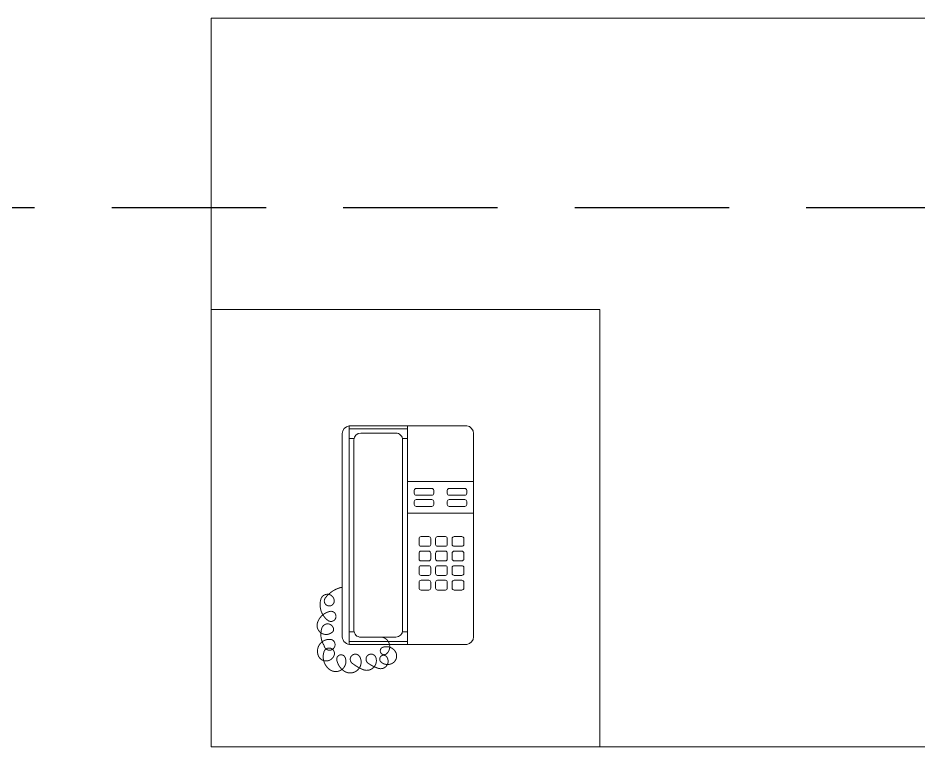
# Model space of a CAD drawing. Header units: inches. Extents: x -12418 to 57169, y -29325 to 19878.
# Drawn here: x 47194 to 48121, y 6428 to 7178 of the extents above; entities that cross this region are included whole.
import ezdxf

# ---------------------------------------------------------------- set-up
doc = ezdxf.new("R2010")
doc.units = ezdxf.units.IN
doc.header["$LTSCALE"] = 25
doc.header["$MEASUREMENT"] = 0
for name, pattern in [('00-Ground Floor$0$HIDDEN', [9.525, 6.35, -3.175]), ('DASHDOT', [25.4, 12.7, -6.35, 0, -6.35]), ('HIDDEN', [9.525, 6.35, -3.175])]:
    doc.linetypes.add(name, pattern=pattern)
doc.layers.get('0').update_dxf_attribs({"color": 8})
for name, color, linetype, lineweight in [('00-Ground Floor$0$LOADING', 253, 'Continuous', 5), ('E-LITE-CLNG-CNDT', 6, 'DASHDOT', 35), ('E-POWR-FLOR-CNDT', 6, 'HIDDEN', 25)]:
    doc.layers.add(name, color=color, linetype=linetype, lineweight=lineweight)

# ---------------------------------------------------------------- blocks, each defined once
blk = doc.blocks.new('00-Ground Floor$0$DM20079-P')
at = {"color": 0}
for p, q in [((-0.06163, 0.225), (0.05937, 0.225)), ((-0.06163, 0.225), (-0.06163, 0)), ((-0.00163, 0.225), (-0.00163, 0)), ((-0.06863, 0.217), (-0.06863, 0.008)), ((-0.06163, 0.222), (-0.00163, 0.222)), ((-0.04963, 0.2175), (-0.01363, 0.2175)), ((0.06637, 0.217), (0.06637, 0.008)), ((-0.06163, 0.212), (-0.05646, 0.212)), ((-0.05663, 0.2105), (-0.05663, 0.0145)), ((-0.00679, 0.212), (-0.00163, 0.212)), ((-0.00663, 0.2105), (-0.00663, 0.0145)), ((-0.00163, 0.1675), (0.06637, 0.1675)), ((-0.00163, 0.135), (0.06637, 0.135)), ((-0.06163, 0.013), (-0.05646, 0.013)), ((-0.00679, 0.013), (-0.00163, 0.013)), ((-0.06163, 0.003), (-0.00163, 0.003)), ((-0.05937, 0), (0.05937, 0)), ((-0.04963, 0.0075), (-0.01363, 0.0075))]:
    blk.add_line(p, q, dxfattribs=at)
for points in [[(0.00737, 0.1605, 0.414214), (0.00537, 0.1585), (0.00537, 0.1555, 0.414214), (0.00737, 0.1535), (0.02337, 0.1535, 0.414214), (0.02537, 0.1555), (0.02537, 0.1585, 0.414214), (0.02337, 0.1605)], [(0.05737, 0.1535, 0.414214), (0.05937, 0.1555), (0.05937, 0.1585, 0.414214), (0.05737, 0.1605), (0.04137, 0.1605, 0.414214), (0.03937, 0.1585), (0.03937, 0.1555, 0.414214), (0.04137, 0.1535)], [(0.02337, 0.142, 0.414214), (0.02537, 0.144), (0.02537, 0.147, 0.414214), (0.02337, 0.149), (0.00737, 0.149, 0.414214), (0.00537, 0.147), (0.00537, 0.144, 0.414214), (0.00737, 0.142)], [(0.05737, 0.142, 0.414214), (0.05937, 0.144), (0.05937, 0.147, 0.414214), (0.05737, 0.149), (0.04137, 0.149, 0.414214), (0.03937, 0.147), (0.03937, 0.144, 0.414214), (0.04137, 0.142)], [(0.01037, 0.103, 0.414214), (0.01237, 0.101), (0.02037, 0.101, 0.414214), (0.02237, 0.103), (0.02237, 0.109, 0.414214), (0.02037, 0.111), (0.01237, 0.111, 0.414214), (0.01037, 0.109)], [(0.02737, 0.103, 0.414214), (0.02937, 0.101), (0.03737, 0.101, 0.414214), (0.03937, 0.103), (0.03937, 0.109, 0.414214), (0.03737, 0.111), (0.02937, 0.111, 0.414214), (0.02737, 0.109)], [(0.04437, 0.103, 0.414214), (0.04637, 0.101), (0.05437, 0.101, 0.414214), (0.05637, 0.103), (0.05637, 0.109, 0.414214), (0.05437, 0.111), (0.04637, 0.111, 0.414214), (0.04437, 0.109)], [(0.01037, 0.088, 0.414214), (0.01237, 0.086), (0.02037, 0.086, 0.414214), (0.02237, 0.088), (0.02237, 0.094, 0.414214), (0.02037, 0.096), (0.01237, 0.096, 0.414214), (0.01037, 0.094)], [(0.02737, 0.088, 0.414214), (0.02937, 0.086), (0.03737, 0.086, 0.414214), (0.03937, 0.088), (0.03937, 0.094, 0.414214), (0.03737, 0.096), (0.02937, 0.096, 0.414214), (0.02737, 0.094)], [(0.04437, 0.088, 0.414214), (0.04637, 0.086), (0.05437, 0.086, 0.414214), (0.05637, 0.088), (0.05637, 0.094, 0.414214), (0.05437, 0.096), (0.04637, 0.096, 0.414214), (0.04437, 0.094)], [(0.01037, 0.073, 0.414214), (0.01237, 0.071), (0.02037, 0.071, 0.414214), (0.02237, 0.073), (0.02237, 0.079, 0.414214), (0.02037, 0.081), (0.01237, 0.081, 0.414214), (0.01037, 0.079)], [(0.02737, 0.073, 0.414214), (0.02937, 0.071), (0.03737, 0.071, 0.414214), (0.03937, 0.073), (0.03937, 0.079, 0.414214), (0.03737, 0.081), (0.02937, 0.081, 0.414214), (0.02737, 0.079)], [(0.04437, 0.073, 0.414214), (0.04637, 0.071), (0.05437, 0.071, 0.414214), (0.05637, 0.073), (0.05637, 0.079, 0.414214), (0.05437, 0.081), (0.04637, 0.081, 0.414214), (0.04437, 0.079)], [(0.01037, 0.058, 0.414214), (0.01237, 0.056), (0.02037, 0.056, 0.414214), (0.02237, 0.058), (0.02237, 0.064, 0.414214), (0.02037, 0.066), (0.01237, 0.066, 0.414214), (0.01037, 0.064)], [(0.02737, 0.058, 0.414214), (0.02937, 0.056), (0.03737, 0.056, 0.414214), (0.03937, 0.058), (0.03937, 0.064, 0.414214), (0.03737, 0.066), (0.02937, 0.066, 0.414214), (0.02737, 0.064)], [(0.04437, 0.058, 0.414214), (0.04637, 0.056), (0.05437, 0.056, 0.414214), (0.05637, 0.058), (0.05637, 0.064, 0.414214), (0.05437, 0.066), (0.04637, 0.066, 0.414214), (0.04437, 0.064)]]:
    blk.add_lwpolyline(points, format="xyb", close=True, dxfattribs=at)
at = {"color": 0, "const_width": 0.001}
blk.add_lwpolyline([(-0.06863, 0.05898, 0.184574), (-0.08613, 0.0478, 1.44364), (-0.07692, 0.04516, 0.837915), (-0.09074, 0.04648, 0.30536), (-0.0835, 0.02477, 1.584726), (-0.08153, 0.03398, 0.253153), (-0.09403, 0.0228, 0.874198), (-0.07758, 0.01424, 0.915253), (-0.08968, 0.0168, 0.223821), (-0.08738, -0.00107, 1.703343), (-0.07955, 0.00504, 0.588962), (-0.09337, -0.01141, 0.717795), (-0.07692, -0.01075, 0.983104), (-0.08745, -0.00746, 0.326362), (-0.08153, -0.02588, 0.758716), (-0.06573, -0.01338, 0.906186), (-0.07429, -0.01602, 0.189488), (-0.06705, -0.0272, 0.7948), (-0.05059, -0.01273, 1.223996), (-0.05849, -0.01931, 0.072149), (-0.0473, -0.02588, 0.645886), (-0.03414, -0.01338, 1.366917), (-0.04204, -0.01931, 0.078415), (-0.03151, -0.02457, 0.723006), (-0.02295, -0.01273, 1.105484), (-0.02887, -0.01799, 0.327892), (-0.01703, -0.01931, 0.446638), (-0.01439, -0.00681, 0.327263), (-0.0269, -0.00286, 1.240441), (-0.02295, -0.00944, 0.611307), (-0.02784, 0.0075)], format="xyb", dxfattribs=at)
at = {"color": 0}
for centre, radius, start, end in [((-0.0605, 0.21695), 0.00813, 97.96327, 179.66488), ((0.05825, 0.21695), 0.00813, 0.33512, 82.03673), ((-0.04963, 0.2105), 0.007, 90, 180), ((-0.01363, 0.2105), 0.007, 0, 90), ((-0.04963, 0.0145), 0.007, 180, 270), ((-0.01363, 0.0145), 0.007, 270, 0), ((-0.0605, 0.00805), 0.00813, 180.33512, 277.96327), ((0.05825, 0.00805), 0.00813, 277.96327, 359.66488)]:
    blk.add_arc(centre, radius, start, end, dxfattribs=at)
blk = doc.blocks.new('00-Ground Floor$0$GF21042A-P')
for p, q in [((1.4, 0.75), (0, 0.75)), ((0, 0.75), (0, 0)), ((1.4, 0), (1.4, 0.75)), ((0, 0), (1.4, 0))]:
    blk.add_line(p, q)
at = {"color": 2, "linetype": '00-Ground Floor$0$HIDDEN'}
for p, q in [((0, 0.45), (0.4, 0.45)), ((0.4, 0.45), (0.4, 0))]:
    blk.add_line(p, q, dxfattribs=at)
blk = doc.blocks.new('00-Ground Floor')
at = {"layer": '00-Ground Floor$0$LOADING', "xscale": 1000, "yscale": 1000, "zscale": 1000, "rotation": 359.9999999991881}
blk.add_blockref('00-Ground Floor$0$GF21042A-P', (47392.93, 6427.57, 0), dxfattribs=at)
at = {"layer": '00-Ground Floor$0$LOADING', "extrusion": (1.5744e-11, -7.77417e-06, -1), "xscale": -1000, "yscale": 1000.000000000002, "zscale": 1000.000000000002, "rotation": 359.9985892351107}
blk.add_blockref('00-Ground Floor$0$DM20079-P', (-47596.6, 6533.05, -0.06), dxfattribs=at)

msp = doc.modelspace()

# ---------------------------------------------------------------- linework, layer by layer
at = {"layer": 'E-POWR-FLOR-CNDT', "elevation": 0}
msp.add_lwpolyline([(46421.67, 7106.45), (46523.45, 7004.67, 0.198912), (46576.48, 6982.7), (48495.44, 6982.7, -0.414214), (48570.44, 6907.7), (48570.44, 6859.74, 0.198912), (48592.41, 6806.71), (48694.19, 6704.93)], format="xyb", dxfattribs=at)

# ---------------------------------------------------------------- block references
at = {"layer": 'E-LITE-CLNG-CNDT'}
msp.add_blockref('00-Ground Floor', (0, 0), dxfattribs=at)

doc.saveas('drawing.dxf')
